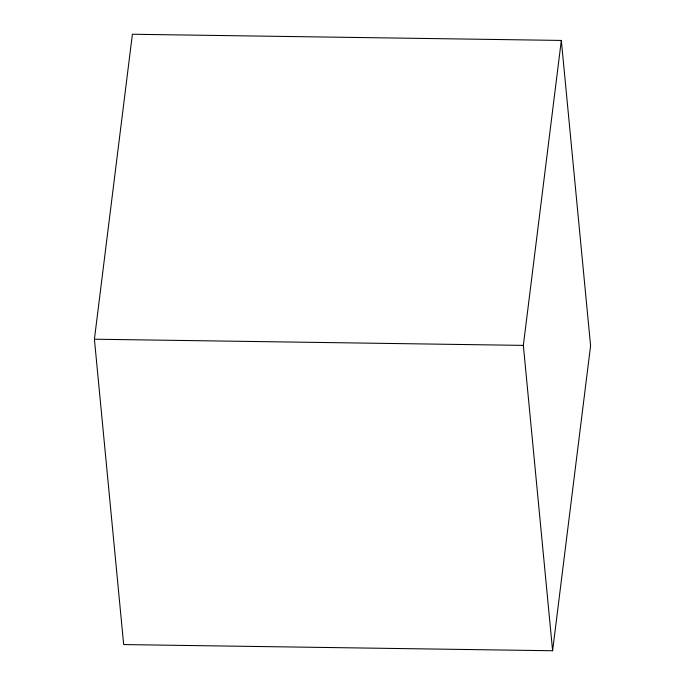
<?xml version="1.0" encoding="UTF-8"?>
<svg xmlns="http://www.w3.org/2000/svg" width="685" height="685" viewBox="0 0 685 685"><rect width="100%" height="100%" fill="white"/><g stroke="black" fill="none" stroke-linecap="round" stroke-linejoin="round"><path stroke-width="1.03" d="M94.41 339.212L132.393 34.25L561.332 40.432L590.59 345.788L552.607 650.75L123.668 644.568L94.41 339.212L523.349 345.386L552.607 650.75M523.349 345.386L561.332 40.432"/></g></svg>
